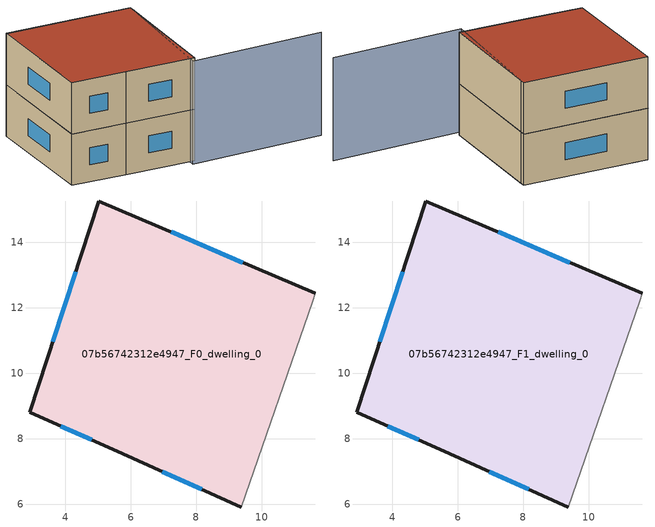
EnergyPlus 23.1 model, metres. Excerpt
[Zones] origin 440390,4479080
07b56742312e4947_F0_dwelling_0
 floor ground (EU_floor_Construction): 9.38,5.91 11.56,12.2 11.64,12.44 5.02,15.27 2.91,8.8 5.75,7.54 z0
 wall outside (EU_wall_Construction): 9.38,5.91 5.75,7.54 2.91,8.8 5.02,15.27 11.64,12.44 z0:3
 wall adiabatic (EU_wall_Construction): 11.64,12.44 11.56,12.2 9.38,5.91 z0:3
 window (EU_Window_Construction): 8.16,6.45 6.96,6.99 / 4.8,7.96 3.86,8.38 / 3.62,10.96 4.32,13.11 / 7.24,14.32 9.43,13.39 z1:2
07b56742312e4947_F1_dwelling_0
 floor to 07b56742312e4947_F0_dwelling_0 (EU_floor_Construction): 9.38,5.91 11.56,12.2 11.64,12.44 5.02,15.27 2.91,8.8 5.75,7.54 z3
 wall outside (EU_wall_Construction): 9.38,5.91 5.75,7.54 2.91,8.8 5.02,15.27 11.64,12.44 z3:6
 wall adiabatic (EU_wall_Construction): 11.64,12.44 11.56,12.2 9.38,5.91 z3:6
 window (EU_Window_Construction): 8.16,6.45 6.96,6.99 / 4.8,7.96 3.86,8.38 / 3.62,10.96 4.32,13.11 / 7.24,14.32 9.43,13.39 z4:5
 roof outside (EU_roof_Construction): 11.64,12.44 11.56,12.2 9.38,5.91 5.75,7.54 2.91,8.8 5.02,15.27 z6
shading: 16.03,2.98 9.02,5.74 / 9.02,5.74 11.56,12.2 z0:6
[Building]
EU S2 Campaign: North Axis=0; Terrain=City; Solar Distribution=FullExterior
[Site:Location]
Madrid: Latitude=40.5; Longitude=-3.5; Time Zone=1; Elevation=609
[SizingPeriod:WeatherFileDays]
AnnualSizingPeriod: Begin Month=1; Begin Day of Month=1; End Month=12; End Day of Month=31; Day of Week for Start Day=Monday; Use Weather File Daylight Saving Period=No; Use Weather File Rain and Snow Indicators=No
[MATERIAL]
EU_InternalMass_Material: Roughness=MediumRough; Thickness=0.1; Conductivity=1; Density=1800; Specific Heat=900; Thermal Absorptance=0.9; Solar Absorptance=0.7; Visible Absorptance=0.7
[MATERIAL:NOMASS] Roughness=MediumRough; Thermal Absorptance=0.9; Solar Absorptance=0.7; Visible Absorptance=0.7
Name | Thermal Resistance
EU_wall_NoMass | 0.459673
EU_roof_NoMass | 0.495815
EU_floor_NoMass | 0.788942
[WINDOWMATERIAL:SIMPLEGLAZINGSYSTEM]
EU_Window_SimpleGlazing: UFactor=4.26103; Solar Heat Gain Coefficient=0.85; Visible Transmittance=0.85
[CONSTRUCTION]
EU_wall_Construction: EU_wall_NoMass
EU_roof_Construction: EU_roof_NoMass
EU_floor_Construction: EU_floor_NoMass
EU_InternalMass_Construction: EU_InternalMass_Material
EU_Window_Construction: EU_Window_SimpleGlazing
[ZONE] Type=1; Multiplier=1; Ceiling Height=autocalculate; Volume=146.298; Floor Area=autocalculate; Part of Total Floor Area=Yes
07b56742312e4947_F0_dwelling_0; 07b56742312e4947_F1_dwelling_0
[INTERNALMASS] Construction=EU_InternalMass_Construction; Surface Area=48.766
Name | Zone or ZoneList
07b56742312e4947_F0_dwelling_0_EU_InternalMass | 07b56742312e4947_F0_dwelling_0
07b56742312e4947_F1_dwelling_0_EU_InternalMass | 07b56742312e4947_F1_dwelling_0
[OTHEREQUIPMENT] Fuel Type=Electricity; Design Level Calculation Method=Watts/Area; Power per Zone Floor Area=1; Fraction Latent=0; Fraction Radiant=0; Fraction Lost=0; Carbon Dioxide Generation Rate=0; EndUse Subcategory=EU_Step8_InternalGains
Name | Zone or ZoneList or Space or SpaceList | Schedule
EU_Step8_InternalGain_07b56742312e4947_F0_dwelling_0_f000 | 07b56742312e4947_F0_dwelling_0 | EU_Step8_GainSchedule_07b56742312e4947_F0_dwelling_0_f000
EU_Step8_InternalGain_07b56742312e4947_F1_dwelling_0_f000 | 07b56742312e4947_F1_dwelling_0 | EU_Step8_GainSchedule_07b56742312e4947_F1_dwelling_0_f000
[ZONEVENTILATION:DESIGNFLOWRATE] Schedule=EU_AlwaysOn; Design Flow Rate Calculation Method=AirChanges/Hour; Air Changes per Hour=0.719161; Ventilation Type=Natural; Fan Pressure Rise=0; Fan Total Efficiency=1; Constant Term Coefficient=1; Temperature Term Coefficient=0; Velocity Term Coefficient=0; Velocity Squared Term Coefficient=0; Minimum Indoor Temperature=-100; Maximum Indoor Temperature=100; Delta Temperature=-100; Minimum Outdoor Temperature=-100; Maximum Outdoor Temperature=100; Maximum Wind Speed=40
Name | Zone or ZoneList or Space or SpaceList
EU_ConstantAir_07b56742312e4947_F0_dwelling_0 | 07b56742312e4947_F0_dwelling_0
EU_ConstantAir_07b56742312e4947_F1_dwelling_0 | 07b56742312e4947_F1_dwelling_0
[HVACTEMPLATE:THERMOSTAT] Constant Heating Setpoint=20; Constant Cooling Setpoint=50
EU_HeatOnly_07b56742312e4947_F0_dwelling_0; EU_HeatOnly_07b56742312e4947_F1_dwelling_0
[HVACTEMPLATE:ZONE:IDEALLOADSAIRSYSTEM] System Availability Schedule=EU_AlwaysOn; Maximum Heating Supply Air Temperature=50; Minimum Cooling Supply Air Temperature=13; Maximum Heating Supply Air Humidity Ratio=0.0156; Minimum Cooling Supply Air Humidity Ratio=0.0077; Heating Limit=NoLimit; Cooling Limit=NoLimit; Heating Availability Schedule=EU_AlwaysOn; Cooling Availability Schedule=EU_CoolingOff; Dehumidification Control Type=ConstantSensibleHeatRatio; Cooling Sensible Heat Ratio=0.7; Dehumidification Setpoint=60; Humidification Control Type=None; Humidification Setpoint=30; Outdoor Air Method=None; Outdoor Air Flow Rate per Person=0.00944; Outdoor Air Flow Rate per Zone Floor Area=0; Outdoor Air Flow Rate per Zone=0; Demand Controlled Ventilation Type=None; Outdoor Air Economizer Type=NoEconomizer; Heat Recovery Type=None; Sensible Heat Recovery Effectiveness=0.7; Latent Heat Recovery Effectiveness=0.65
Name | Template Thermostat
07b56742312e4947_F0_dwelling_0 | EU_HeatOnly_07b56742312e4947_F0_dwelling_0
07b56742312e4947_F1_dwelling_0 | EU_HeatOnly_07b56742312e4947_F1_dwelling_0
[SIZING:ZONE] Zone Cooling Design Supply Air Temperature Input Method=SupplyAirTemperature; Zone Cooling Design Supply Air Temperature=13; Zone Heating Design Supply Air Temperature Input Method=SupplyAirTemperature; Zone Heating Design Supply Air Temperature=50; Zone Cooling Design Supply Air Humidity Ratio=0.008; Zone Heating Design Supply Air Humidity Ratio=0.008; Cooling Design Air Flow Method=DesignDay; Cooling Design Air Flow Rate=0; Cooling Minimum Air Flow per Zone Floor Area=0.000762; Cooling Minimum Air Flow=0; Cooling Minimum Air Flow Fraction=0.2; Heating Design Air Flow Method=DesignDay; Heating Design Air Flow Rate=0; Heating Maximum Air Flow per Zone Floor Area=0.002032; Heating Maximum Air Flow=0.141576; Heating Maximum Air Flow Fraction=0.3; Account for Dedicated Outdoor Air System=No; Dedicated Outdoor Air System Control Strategy=NeutralSupplyAir; Dedicated Outdoor Air Low Setpoint Temperature for Design=autosize; Dedicated Outdoor Air High Setpoint Temperature for Design=autosize; Zone Load Sizing Method=Sensible Load Only No Latent Load; Zone Latent Cooling Design Supply Air Humidity Ratio Input Method=HumidityRatioDifference; Zone Cooling Design Supply Air Humidity Ratio Difference=0.005; Zone Latent Heating Design Supply Air Humidity Ratio Input Method=HumidityRatioDifference; Zone Humidification Design Supply Air Humidity Ratio Difference=0.005
07b56742312e4947_F0_dwelling_0; 07b56742312e4947_F1_dwelling_0
[SCHEDULE:CONSTANT]
Name | Hourly Value
EU_AlwaysOn | 1
EU_CoolingOff | 0
[SCHEDULE:FILE] Column Number=1; Rows to Skip at Top=0; Number of Hours of Data=8760; Column Separator=Comma; Interpolate to Timestep=No; Minutes per Item=60; Adjust Schedule for Daylight Savings=Yes
Name | File
EU_Step8_GainSchedule_07b56742312e4947_F0_dwelling_0_f000 | ../../schedules/07b56742312e4947/07b56742312e4947_F0_dwelling_0_f000_gain.csv
EU_Step8_GainSchedule_07b56742312e4947_F1_dwelling_0_f000 | ../../schedules/07b56742312e4947/07b56742312e4947_F1_dwelling_0_f000_gain.csv
